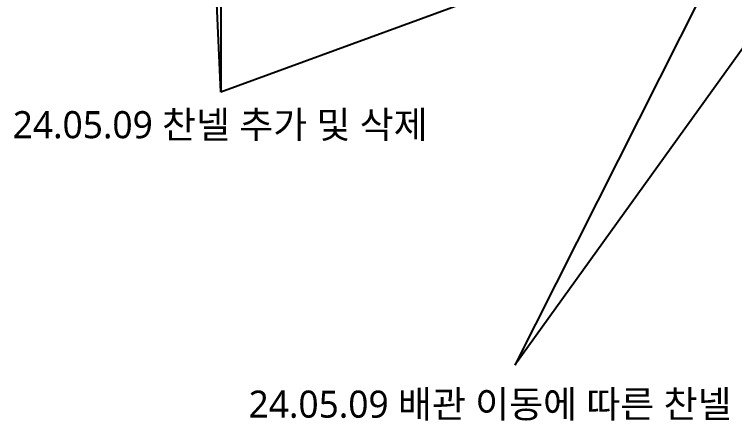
# Model space of a CAD drawing. Header units: millimetres. Extents: x 61566 to 504600, y -69328 to 118800.
# Drawn here: x 223293 to 342843, y -69328 to -1881 of the extents above; entities that cross this region are included whole.
import ezdxf
from ezdxf.enums import TextEntityAlignment as Align

# ---------------------------------------------------------------- set-up
doc = ezdxf.new("R2010")
doc.units = ezdxf.units.MM
doc.header["$LTSCALE"] = 200
doc.layers.get('DEFPOINTS').update_dxf_attribs({"color": 137})
doc.styles.add('SUNJIN', font='malgun.ttf')

msp = doc.modelspace()

# ---------------------------------------------------------------- linework, layer by layer
at = {"layer": 'DEFPOINTS', "color": 1}
for p, q in [((377122, 80427.7), (306378.2, -60109.2)), ((257557.6, 48723.3), (257557.6, -14812.2)), ((257557.6, -14812.2), (254863.9, 46170.6)), ((423727.7, 46097.2), (257557.6, -14812.2)), ((381007.8, 43766.6), (306378.2, -60109.2))]:
    msp.add_line(p, q, dxfattribs=at)

# ---------------------------------------------------------------- texts
at = {"layer": 'DEFPOINTS', "color": 1, "style": 'SUNJIN'}
for s, p in [('24.05.09 찬넬 추가 및 삭제', (223012.1, -20192.7)), ('24.05.09 배관 이동에 따른 찬넬 이동', (262162.7, -66592.9))]:
    msp.add_text(s, height=4500, dxfattribs=at).set_placement(p, align=Align.MIDDLE_LEFT)

doc.saveas('drawing.dxf')
